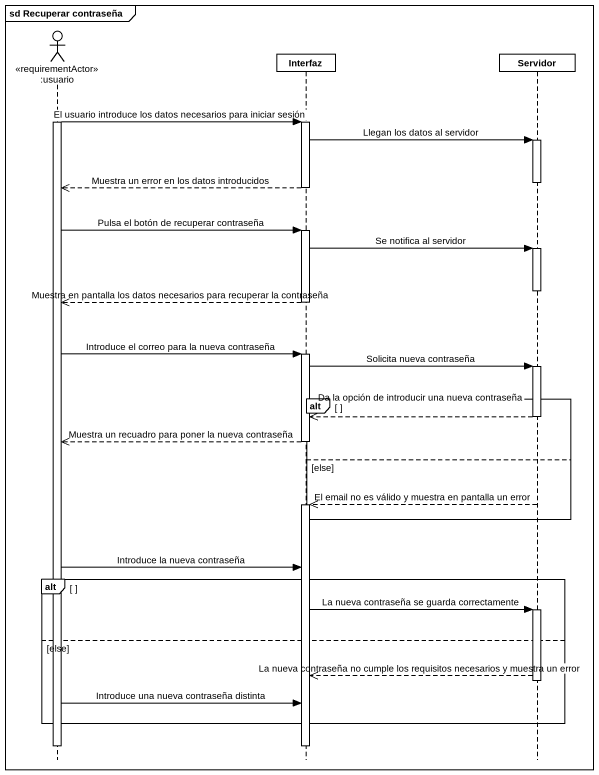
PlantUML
@startuml
mainframe sd Recuperar contraseña
hide footbox
actor ":usuario" as usuario <<requirementActor>>
participant Interfaz
participant Servidor

activate usuario
usuario -> Interfaz : El usuario introduce los datos necesarios para iniciar sesión
activate Interfaz
Interfaz -> Servidor : Llegan los datos al servidor
activate Servidor
deactivate Servidor
Interfaz -->> usuario : Muestra un error en los datos introducidos
deactivate Interfaz
usuario -> Interfaz : Pulsa el botón de recuperar contraseña
activate Interfaz
Interfaz -> Servidor : Se notifica al servidor
activate Servidor
deactivate Servidor
Interfaz -->> usuario : Muestra en pantalla los datos necesarios para recuperar la contraseña
deactivate Interfaz
usuario -> Interfaz : Introduce el correo para la nueva contraseña
activate Interfaz
Interfaz -> Servidor : Solicita nueva contraseña
activate Servidor
alt
  Servidor -->> Interfaz : Da la opción de introducir una nueva contraseña
  deactivate Servidor
  Interfaz -->> usuario : Muestra un recuadro para poner la nueva contraseña
  deactivate Interfaz
else else
  Servidor -->> Interfaz : El email no es válido y muestra en pantalla un error
  activate Interfaz
end
usuario -> Interfaz : Introduce la nueva contraseña
alt
  Interfaz -> Servidor : La nueva contraseña se guarda correctamente
  activate Servidor
else else
  Servidor -->> Interfaz : La nueva contraseña no cumple los requisitos necesarios y muestra un error
  deactivate Servidor
  usuario -> Interfaz : Introduce una nueva contraseña distinta
end
deactivate usuario
deactivate Interfaz
@enduml
